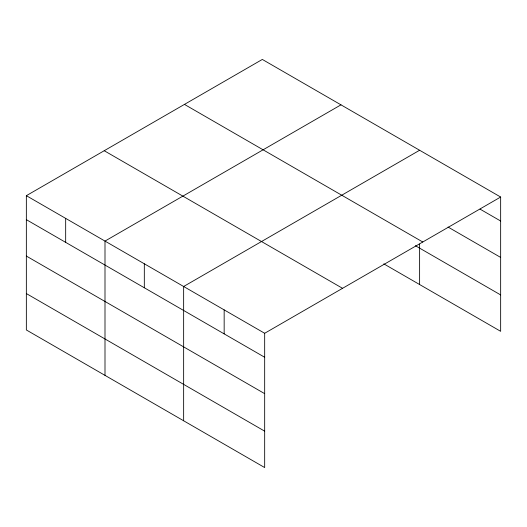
<?xml version="1.0" encoding="UTF-8"?>
<svg xmlns="http://www.w3.org/2000/svg" width="527" height="527" viewBox="0 0 527 527"><rect width="100%" height="100%" fill="white"/><g stroke="black" fill="none" stroke-linecap="round" stroke-linejoin="round"><path stroke-width="0.79" d="M26.35 195.682L264.673 333.275L264.673 467.561L26.35 329.961L26.35 195.682L262.327 59.439L500.65 197.039L500.65 331.318L383.808 263.862M340.969 104.847L104.998 241.083L104.998 375.369M419.617 150.254L183.646 286.49L183.646 420.777M264.673 333.275L500.65 197.039M480.038 209.12L500.65 221.017M448.049 227.051L500.65 257.42M184.45 104.399L422.779 241.998M415.408 245.707L500.65 294.922M104.221 150.722L342.55 288.315M26.35 219.66L264.673 357.26M26.35 256.063L264.673 393.656M26.35 293.565L264.673 431.158M419.617 244.06L419.617 284.54M224.159 309.883L224.159 333.868M144.319 263.79L144.319 287.768M65.671 218.382L65.671 242.367"/></g></svg>
